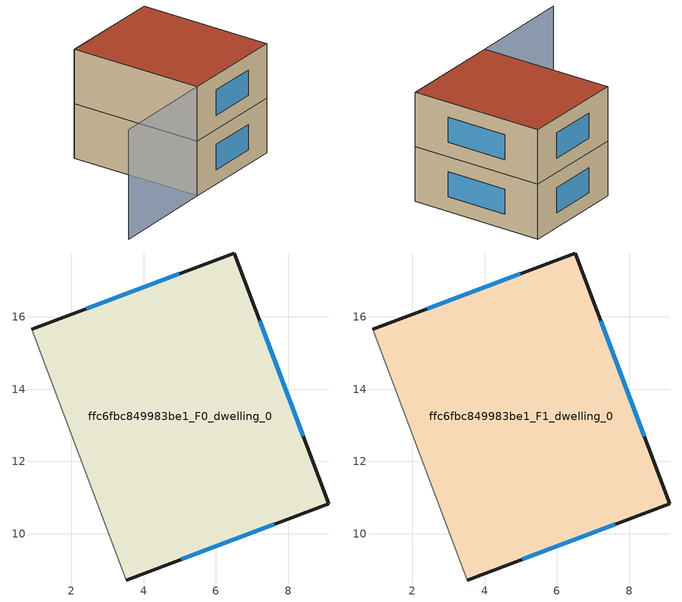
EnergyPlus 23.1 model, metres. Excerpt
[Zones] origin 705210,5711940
ffc6fbc849983be1_F0_dwelling_0
 floor ground (EU_floor_Construction): 6.51,17.77 9.13,10.83 3.52,8.72 0.9,15.66 z0
 wall outside (EU_wall_Construction): 3.52,8.72 9.13,10.83 6.51,17.77 0.9,15.66 z0:3
 wall adiabatic (EU_wall_Construction): 0.9,15.66 3.52,8.72 z0:3
 window (EU_Window_Construction): 4.99,17.2 2.41,16.23 / 8.42,12.7 7.22,15.89 / 5.03,9.29 7.61,10.26 z0.81:2.19
ffc6fbc849983be1_F1_dwelling_0
 floor to ffc6fbc849983be1_F0_dwelling_0 (EU_floor_Construction): 6.51,17.77 9.13,10.83 3.52,8.72 0.9,15.66 z3
 wall outside (EU_wall_Construction): 3.52,8.72 9.13,10.83 6.51,17.77 0.9,15.66 z3:6
 wall adiabatic (EU_wall_Construction): 0.9,15.66 3.52,8.72 z3:6
 window (EU_Window_Construction): 4.99,17.2 2.41,16.23 / 8.42,12.7 7.22,15.89 / 5.03,9.29 7.61,10.26 z3.81:5.19
 roof outside (EU_roof_Construction): 9.13,10.83 6.51,17.77 0.9,15.66 3.52,8.72 z6
shading: 0.89,15.68 3.53,8.72 / 3.53,8.72 -2.03,6.61 z0:6
[Building]
EU S2 Campaign: North Axis=0; Terrain=City; Solar Distribution=FullExterior
[Site:Location]
London: Latitude=51.5; Longitude=-0.5; Time Zone=0; Elevation=25
[SizingPeriod:WeatherFileDays]
AnnualSizingPeriod: Begin Month=1; Begin Day of Month=1; End Month=12; End Day of Month=31; Day of Week for Start Day=Monday; Use Weather File Daylight Saving Period=No; Use Weather File Rain and Snow Indicators=No
[MATERIAL]
EU_InternalMass_Material: Roughness=MediumRough; Thickness=0.1; Conductivity=1; Density=1800; Specific Heat=900; Thermal Absorptance=0.9; Solar Absorptance=0.7; Visible Absorptance=0.7
[MATERIAL:NOMASS] Roughness=MediumRough; Thermal Absorptance=0.9; Solar Absorptance=0.7; Visible Absorptance=0.7
Name | Thermal Resistance
EU_wall_NoMass | 0.727863
EU_roof_NoMass | 0.773354
EU_floor_NoMass | 1.79329
[WINDOWMATERIAL:SIMPLEGLAZINGSYSTEM]
EU_Window_SimpleGlazing: UFactor=2.58614; Solar Heat Gain Coefficient=0.76; Visible Transmittance=0.76
[CONSTRUCTION]
EU_wall_Construction: EU_wall_NoMass
EU_roof_Construction: EU_roof_NoMass
EU_floor_Construction: EU_floor_NoMass
EU_Window_Construction: EU_Window_SimpleGlazing
EU_InternalMass_Construction: EU_InternalMass_Material
[ZONE] Type=1; Multiplier=1; Ceiling Height=autocalculate; Floor Area=autocalculate; Part of Total Floor Area=Yes
Name | Volume
ffc6fbc849983be1_F0_dwelling_0 | 133.482
ffc6fbc849983be1_F1_dwelling_0 | 133.481
[INTERNALMASS] Construction=EU_InternalMass_Construction; Surface Area=44.4939
Name | Zone or ZoneList
ffc6fbc849983be1_F0_dwelling_0_EU_InternalMass | ffc6fbc849983be1_F0_dwelling_0
ffc6fbc849983be1_F1_dwelling_0_EU_InternalMass | ffc6fbc849983be1_F1_dwelling_0
[OTHEREQUIPMENT] Fuel Type=Electricity; Design Level Calculation Method=Watts/Area; Power per Zone Floor Area=1; Fraction Latent=0; Fraction Radiant=0; Fraction Lost=0; Carbon Dioxide Generation Rate=0; EndUse Subcategory=EU_Step8_InternalGains
Name | Zone or ZoneList or Space or SpaceList | Schedule
EU_Step8_InternalGain_ffc6fbc849983be1_F0_dwelling_0_f000 | ffc6fbc849983be1_F0_dwelling_0 | EU_Step8_GainSchedule_ffc6fbc849983be1_F0_dwelling_0_f000
EU_Step8_InternalGain_ffc6fbc849983be1_F1_dwelling_0_f000 | ffc6fbc849983be1_F1_dwelling_0 | EU_Step8_GainSchedule_ffc6fbc849983be1_F1_dwelling_0_f000
[ZONEVENTILATION:DESIGNFLOWRATE] Schedule=EU_AlwaysOn; Design Flow Rate Calculation Method=AirChanges/Hour; Air Changes per Hour=0.484901; Ventilation Type=Natural; Fan Pressure Rise=0; Fan Total Efficiency=1; Constant Term Coefficient=1; Temperature Term Coefficient=0; Velocity Term Coefficient=0; Velocity Squared Term Coefficient=0; Minimum Indoor Temperature=-100; Maximum Indoor Temperature=100; Delta Temperature=-100; Minimum Outdoor Temperature=-100; Maximum Outdoor Temperature=100; Maximum Wind Speed=40
Name | Zone or ZoneList or Space or SpaceList
EU_ConstantAir_ffc6fbc849983be1_F0_dwelling_0 | ffc6fbc849983be1_F0_dwelling_0
EU_ConstantAir_ffc6fbc849983be1_F1_dwelling_0 | ffc6fbc849983be1_F1_dwelling_0
[HVACTEMPLATE:THERMOSTAT] Constant Heating Setpoint=20; Constant Cooling Setpoint=50
EU_HeatOnly_ffc6fbc849983be1_F0_dwelling_0; EU_HeatOnly_ffc6fbc849983be1_F1_dwelling_0
[HVACTEMPLATE:ZONE:IDEALLOADSAIRSYSTEM] System Availability Schedule=EU_AlwaysOn; Maximum Heating Supply Air Temperature=50; Minimum Cooling Supply Air Temperature=13; Maximum Heating Supply Air Humidity Ratio=0.0156; Minimum Cooling Supply Air Humidity Ratio=0.0077; Heating Limit=NoLimit; Cooling Limit=NoLimit; Heating Availability Schedule=EU_AlwaysOn; Cooling Availability Schedule=EU_CoolingOff; Dehumidification Control Type=ConstantSensibleHeatRatio; Cooling Sensible Heat Ratio=0.7; Dehumidification Setpoint=60; Humidification Control Type=None; Humidification Setpoint=30; Outdoor Air Method=None; Outdoor Air Flow Rate per Person=0.00944; Outdoor Air Flow Rate per Zone Floor Area=0; Outdoor Air Flow Rate per Zone=0; Demand Controlled Ventilation Type=None; Outdoor Air Economizer Type=NoEconomizer; Heat Recovery Type=None; Sensible Heat Recovery Effectiveness=0.7; Latent Heat Recovery Effectiveness=0.65
Name | Template Thermostat
ffc6fbc849983be1_F0_dwelling_0 | EU_HeatOnly_ffc6fbc849983be1_F0_dwelling_0
ffc6fbc849983be1_F1_dwelling_0 | EU_HeatOnly_ffc6fbc849983be1_F1_dwelling_0
[SIZING:ZONE] Zone Cooling Design Supply Air Temperature Input Method=SupplyAirTemperature; Zone Cooling Design Supply Air Temperature=13; Zone Heating Design Supply Air Temperature Input Method=SupplyAirTemperature; Zone Heating Design Supply Air Temperature=50; Zone Cooling Design Supply Air Humidity Ratio=0.008; Zone Heating Design Supply Air Humidity Ratio=0.008; Cooling Design Air Flow Method=DesignDay; Cooling Design Air Flow Rate=0; Cooling Minimum Air Flow per Zone Floor Area=0.000762; Cooling Minimum Air Flow=0; Cooling Minimum Air Flow Fraction=0.2; Heating Design Air Flow Method=DesignDay; Heating Design Air Flow Rate=0; Heating Maximum Air Flow per Zone Floor Area=0.002032; Heating Maximum Air Flow=0.141576; Heating Maximum Air Flow Fraction=0.3; Account for Dedicated Outdoor Air System=No; Dedicated Outdoor Air System Control Strategy=NeutralSupplyAir; Dedicated Outdoor Air Low Setpoint Temperature for Design=autosize; Dedicated Outdoor Air High Setpoint Temperature for Design=autosize; Zone Load Sizing Method=Sensible Load Only No Latent Load; Zone Latent Cooling Design Supply Air Humidity Ratio Input Method=HumidityRatioDifference; Zone Cooling Design Supply Air Humidity Ratio Difference=0.005; Zone Latent Heating Design Supply Air Humidity Ratio Input Method=HumidityRatioDifference; Zone Humidification Design Supply Air Humidity Ratio Difference=0.005
ffc6fbc849983be1_F0_dwelling_0; ffc6fbc849983be1_F1_dwelling_0
[SCHEDULE:CONSTANT]
Name | Hourly Value
EU_AlwaysOn | 1
EU_CoolingOff | 0
[SCHEDULE:FILE] Column Number=1; Rows to Skip at Top=0; Number of Hours of Data=8760; Column Separator=Comma; Interpolate to Timestep=No; Minutes per Item=60; Adjust Schedule for Daylight Savings=Yes
Name | File
EU_Step8_GainSchedule_ffc6fbc849983be1_F0_dwelling_0_f000 | ../../schedules/ffc6fbc849983be1/ffc6fbc849983be1_F0_dwelling_0_f000_gain.csv
EU_Step8_GainSchedule_ffc6fbc849983be1_F1_dwelling_0_f000 | ../../schedules/ffc6fbc849983be1/ffc6fbc849983be1_F1_dwelling_0_f000_gain.csv
